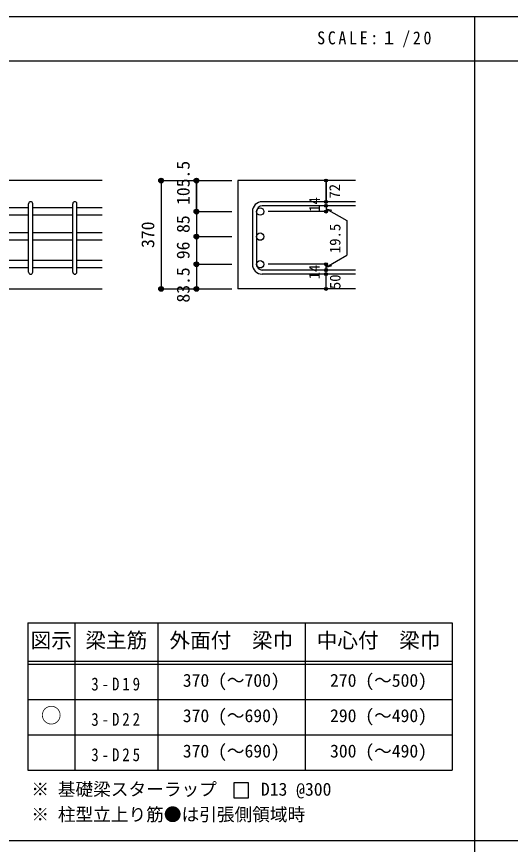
# Model space of a CAD drawing. Units: millimetres at full size, sheet at 1:20; details may follow other scales. Extents: x -3982 to 3969, y -2797 to 2801.
# Drawn here: x -2305 to -628, y -10 to 2801 of the extents above; entities that cross this region are included whole.
import ezdxf
from ezdxf.enums import TextEntityAlignment as Align

# ---------------------------------------------------------------- set-up
doc = ezdxf.new("R2010")
doc.units = ezdxf.units.MM
doc.header["$LTSCALE"] = 20
doc.header["$PDMODE"] = 32
doc.header["$PDSIZE"] = 10
for name, color, linetype in [('6-1_躯体線', 2, 'Continuous'), ('6-5_梁主筋', 7, 'Continuous'), ('6-6_S.T.P.', 7, 'Continuous'), ('6-7_文字', 7, 'Continuous'), ('6-D_寸法', 4, 'Continuous'), ('6-E_枠', 7, 'Continuous'), ('F-0_枠', 6, 'Continuous')]:
    doc.layers.add(name, color=color, linetype=linetype)
doc.styles.add('ＭＳ ゴシック', font='')
doc.styles.get('ＭＳ ゴシック').set_extended_font_data('MS Gothic')

msp = doc.modelspace()

# ---------------------------------------------------------------- linework, layer by layer
at = {"layer": '6-1_躯体線'}
for p, q in [((-2013.87, 2244.12), (-3313.87, 2244.12)), ((-1153.87, 2244.12), (-1553.87, 2244.12)), ((-1553.87, 2244.12), (-1553.87, 1876.12)), ((-2413.87, 1876.12), (-2013.87, 1876.12)), ((-1153.87, 1876.12), (-1553.87, 1876.12))]:
    msp.add_line(p, q, dxfattribs=at)
at = {"layer": '6-5_梁主筋'}
for p, q in [((-2263.87, 2151.07), (-2399.87, 2151.07)), ((-2113.87, 2151.07), (-2249.87, 2151.07)), ((-2013.87, 2151.07), (-2099.87, 2151.07)), ((-2263.87, 2126.07), (-2399.87, 2126.07)), ((-2113.87, 2126.07), (-2249.87, 2126.07)), ((-2013.87, 2126.07), (-2099.87, 2126.07)), ((-2263.87, 2066.12), (-2399.87, 2066.12)), ((-2113.87, 2066.12), (-2249.87, 2066.12)), ((-2013.87, 2066.12), (-2099.87, 2066.12)), ((-2263.87, 2041.12), (-2399.87, 2041.12)), ((-2113.87, 2041.12), (-2249.87, 2041.12)), ((-2013.87, 2041.12), (-2099.87, 2041.12)), ((-2263.87, 1972.12), (-2399.87, 1972.12)), ((-2113.87, 1972.12), (-2249.87, 1972.12)), ((-2013.87, 1972.12), (-2099.87, 1972.12)), ((-2263.87, 1947.12), (-2399.87, 1947.12)), ((-2113.87, 1947.12), (-2249.87, 1947.12)), ((-2013.87, 1947.12), (-2099.87, 1947.12))]:
    msp.add_line(p, q, dxfattribs=at)
at = {"layer": '6-5_梁主筋', "color": 3}
for centre in [(-1477.37, 2138.57), (-1477.37, 2053.62), (-1477.37, 1959.62)]:
    msp.add_circle(centre, 12.5, dxfattribs=at)
at = {"layer": '6-6_S.T.P.'}
for p, q in [((-2263.87, 1933.12), (-2263.87, 2165.07)), ((-2249.87, 1933.12), (-2249.87, 2165.07)), ((-2113.87, 1933.12), (-2113.87, 2165.07)), ((-2099.87, 1933.12), (-2099.87, 2165.07)), ((-1153.87, 2172.07), (-1470.37, 2172.07)), ((-1503.87, 2138.57), (-1503.87, 1959.62)), ((-1489.87, 2138.57), (-1489.87, 1959.62)), ((-1153.87, 2158.07), (-1470.37, 2158.07)), ((-1153.87, 1940.12), (-1470.37, 1940.12)), ((-1153.87, 1926.12), (-1470.37, 1926.12))]:
    msp.add_line(p, q, dxfattribs=at)
for centre, radius, start, end in [((-2256.87, 2165.07), 7, 0, 180), ((-2106.87, 2165.07), 7, 0, 180), ((-1470.37, 2138.57), 33.5, 90, 180), ((-1470.37, 2138.57), 19.5, 90, 180), ((-1470.37, 1959.62), 33.5, 180, 270), ((-1470.37, 1959.62), 19.5, 180, 270), ((-2256.87, 1933.12), 7, 180, 0), ((-2106.87, 1933.12), 7, 180, 0)]:
    msp.add_arc(centre, radius, start, end, dxfattribs=at)
at = {"layer": '6-7_文字'}
msp.add_lwpolyline([(-1566.94, 148.56), (-1516.94, 148.56), (-1516.94, 198.56), (-1566.94, 198.56)], close=True, dxfattribs=at)
at = {"layer": '6-D_寸法'}
for p, q in [((-1813.87, 2244.12), (-1693.87, 2244.12)), ((-1813.87, 2244.12), (-1693.87, 2244.12)), ((-1813.87, 2244.12), (-1693.87, 2244.12)), ((-1813.87, 2244.12), (-1813.87, 1876.12)), ((-1813.87, 2244.12), (-1693.87, 2244.12)), ((-1693.87, 2244.12), (-1573.87, 2244.12)), ((-1693.87, 2244.12), (-1693.87, 2138.57)), ((-1693.87, 2138.57), (-1693.87, 2244.12)), ((-1253.87, 2172.07), (-1253.87, 2244.12)), ((-1253.87, 2244.12), (-1253.87, 2172.07)), ((-1253.87, 2158.07), (-1253.87, 2172.07)), ((-1693.87, 2138.57), (-1573.87, 2138.57)), ((-1693.87, 2138.57), (-1573.87, 2138.57)), ((-1253.87, 2138.57), (-1449.95, 2138.57)), ((-1253.87, 2158.07), (-1253.87, 2138.57)), ((-1253.87, 2148.32), (-1183.81, 2107.87)), ((-1253.87, 2148.32), (-1234.55, 2143.15)), ((-1183.81, 2107.87), (-1183.81, 1990.32)), ((-1693.87, 2053.62), (-1573.87, 2053.62)), ((-1253.87, 1949.87), (-1183.81, 1990.32)), ((-1693.87, 1959.62), (-1573.87, 1959.62)), ((-1693.87, 1959.62), (-1573.87, 1959.62)), ((-1693.87, 1959.62), (-1573.87, 1959.62)), ((-1253.87, 1959.62), (-1449.95, 1959.62)), ((-1253.87, 1940.12), (-1253.87, 1959.62)), ((-1253.87, 1949.87), (-1234.55, 1955.05)), ((-1253.87, 1926.12), (-1253.87, 1940.12)), ((-1253.87, 1876.12), (-1253.87, 1926.12)), ((-1813.87, 1876.12), (-1693.87, 1876.12)), ((-1693.87, 1876.12), (-1573.87, 1876.12))]:
    msp.add_line(p, q, dxfattribs=at)
msp.add_lwpolyline([(-1693.87, 2138.57), (-1693.87, 2053.62), (-1693.87, 1876.12)], dxfattribs=at)
for centre, radius in [((-1813.87, 2244.12), 8), ((-1813.87, 2244.12), 7.2), ((-1813.87, 2244.12), 6.4), ((-1813.87, 2244.12), 5.6), ((-1813.87, 2244.12), 4.8), ((-1693.87, 2244.12), 8), ((-1693.87, 2244.12), 7.2), ((-1693.87, 2244.12), 6.4), ((-1693.87, 2244.12), 5.6), ((-1693.87, 2244.12), 4.8), ((-1813.87, 2244.12), 4), ((-1813.87, 2244.12), 3.2), ((-1813.87, 2244.12), 2.4), ((-1813.87, 2244.12), 1.6), ((-1813.87, 2244.12), 0.8), ((-1693.87, 2244.12), 4), ((-1693.87, 2244.12), 3.2), ((-1693.87, 2244.12), 2.4), ((-1693.87, 2244.12), 1.6), ((-1693.87, 2244.12), 0.8), ((-1253.87, 2244.12), 4), ((-1253.87, 2244.12), 3.6), ((-1253.87, 2244.12), 3.2), ((-1253.87, 2244.12), 2.8), ((-1253.87, 2244.12), 2.4), ((-1253.87, 2244.12), 2), ((-1253.87, 2244.12), 1.6), ((-1253.87, 2244.12), 1.2), ((-1253.87, 2244.12), 0.8), ((-1253.87, 2244.12), 0.4), ((-1253.87, 2172.07), 4), ((-1253.87, 2172.07), 3.6), ((-1253.87, 2172.07), 3.2), ((-1253.87, 2172.07), 2.8), ((-1253.87, 2172.07), 2.4), ((-1253.87, 2172.07), 2), ((-1253.87, 2172.07), 1.6), ((-1253.87, 2172.07), 1.2), ((-1253.87, 2172.07), 0.8), ((-1253.87, 2172.07), 0.4), ((-1693.87, 2138.57), 8), ((-1693.87, 2138.57), 7.2), ((-1693.87, 2138.57), 6.4), ((-1693.87, 2138.57), 5.6), ((-1693.87, 2138.57), 4.8), ((-1693.87, 2138.57), 4), ((-1693.87, 2138.57), 3.2), ((-1693.87, 2138.57), 2.4), ((-1693.87, 2138.57), 1.6), ((-1693.87, 2138.57), 0.8), ((-1253.87, 2158.07), 4), ((-1253.87, 2138.57), 4), ((-1253.87, 2158.07), 3.6), ((-1253.87, 2138.57), 3.6), ((-1253.87, 2158.07), 3.2), ((-1253.87, 2138.57), 3.2), ((-1253.87, 2158.07), 2.8), ((-1253.87, 2138.57), 2.8), ((-1253.87, 2158.07), 2.4), ((-1253.87, 2138.57), 2.4), ((-1253.87, 2158.07), 2), ((-1253.87, 2138.57), 2), ((-1253.87, 2158.07), 1.6), ((-1253.87, 2138.57), 1.6), ((-1253.87, 2158.07), 1.2), ((-1253.87, 2138.57), 1.2), ((-1253.87, 2158.07), 0.8), ((-1253.87, 2138.57), 0.8), ((-1253.87, 2158.07), 0.4), ((-1253.87, 2138.57), 0.4), ((-1693.87, 2053.62), 8), ((-1693.87, 2053.62), 7.2), ((-1693.87, 2053.62), 6.4), ((-1693.87, 2053.62), 5.6), ((-1693.87, 2053.62), 4.8), ((-1693.87, 2053.62), 4), ((-1693.87, 2053.62), 3.2), ((-1693.87, 2053.62), 2.4), ((-1693.87, 2053.62), 1.6), ((-1693.87, 2053.62), 0.8), ((-1693.87, 1959.62), 8), ((-1693.87, 1959.62), 7.2), ((-1693.87, 1959.62), 6.4), ((-1693.87, 1959.62), 5.6), ((-1693.87, 1959.62), 4.8), ((-1693.87, 1959.62), 4), ((-1693.87, 1959.62), 3.2), ((-1693.87, 1959.62), 2.4), ((-1693.87, 1959.62), 1.6), ((-1693.87, 1959.62), 0.8), ((-1253.87, 1959.62), 4), ((-1253.87, 1940.12), 4), ((-1253.87, 1959.62), 3.6), ((-1253.87, 1940.12), 3.6), ((-1253.87, 1959.62), 3.2), ((-1253.87, 1940.12), 3.2), ((-1253.87, 1959.62), 2.8), ((-1253.87, 1940.12), 2.8), ((-1253.87, 1959.62), 2.4), ((-1253.87, 1940.12), 2.4), ((-1253.87, 1959.62), 2), ((-1253.87, 1940.12), 2), ((-1253.87, 1959.62), 1.6), ((-1253.87, 1940.12), 1.6), ((-1253.87, 1959.62), 1.2), ((-1253.87, 1940.12), 1.2), ((-1253.87, 1959.62), 0.8), ((-1253.87, 1940.12), 0.8), ((-1253.87, 1959.62), 0.4), ((-1253.87, 1940.12), 0.4), ((-1253.87, 1926.12), 4), ((-1253.87, 1926.12), 3.6), ((-1253.87, 1926.12), 3.2), ((-1253.87, 1926.12), 2.8), ((-1253.87, 1926.12), 2.4), ((-1253.87, 1926.12), 2), ((-1253.87, 1926.12), 1.6), ((-1253.87, 1926.12), 1.2), ((-1253.87, 1926.12), 0.8), ((-1253.87, 1926.12), 0.4), ((-1813.87, 1876.12), 8), ((-1813.87, 1876.12), 7.2), ((-1693.87, 1876.12), 8), ((-1693.87, 1876.12), 7.2), ((-1813.87, 1876.12), 6.4), ((-1813.87, 1876.12), 5.6), ((-1813.87, 1876.12), 4.8), ((-1813.87, 1876.12), 4), ((-1813.87, 1876.12), 3.2), ((-1813.87, 1876.12), 2.4), ((-1813.87, 1876.12), 1.6), ((-1813.87, 1876.12), 0.8), ((-1693.87, 1876.12), 6.4), ((-1693.87, 1876.12), 5.6), ((-1693.87, 1876.12), 4.8), ((-1693.87, 1876.12), 4), ((-1693.87, 1876.12), 3.2), ((-1693.87, 1876.12), 2.4), ((-1693.87, 1876.12), 1.6), ((-1693.87, 1876.12), 0.8), ((-1253.87, 1876.12), 4), ((-1253.87, 1876.12), 3.6), ((-1253.87, 1876.12), 3.2), ((-1253.87, 1876.12), 2.8), ((-1253.87, 1876.12), 2.4), ((-1253.87, 1876.12), 2), ((-1253.87, 1876.12), 1.6), ((-1253.87, 1876.12), 1.2), ((-1253.87, 1876.12), 0.8), ((-1253.87, 1876.12), 0.4)]:
    msp.add_circle(centre, radius, dxfattribs=at)
at = {"layer": '6-D_寸法', "color": 7}
for p in [(-1813.87, 2244.12), (-1693.87, 2244.12), (-1253.87, 2244.12), (-1253.87, 2172.07), (-1693.87, 2138.57), (-1253.87, 2158.07), (-1253.87, 2138.57), (-1693.87, 2053.62), (-1693.87, 1959.62), (-1253.87, 1959.62), (-1253.87, 1959.62), (-1253.87, 1940.12), (-1253.87, 1926.12), (-1813.87, 1876.12), (-1693.87, 1876.12), (-1253.87, 1876.12)]:
    msp.add_point(p, dxfattribs=at)
at = {"layer": '6-E_枠', "color": 3}
for p, q in [((-2267.02, 741.85), (-2267.02, 241.85)), ((-2267.02, 741.85), (-825.33, 741.85)), ((-825.33, 741.85), (-825.33, 241.85)), ((-2267.02, 241.85), (-825.33, 241.85))]:
    msp.add_line(p, q, dxfattribs=at)
at = {"layer": '6-E_枠'}
for p, q in [((-2107.02, 741.85), (-2107.02, 241.85)), ((-1825.33, 741.85), (-1825.33, 241.85)), ((-1325.33, 741.85), (-1325.33, 241.85)), ((-2267.02, 611.85), (-825.33, 611.85)), ((-2267.02, 601.85), (-825.33, 601.85)), ((-2267.02, 481.85), (-825.33, 481.85)), ((-2267.02, 361.85), (-825.33, 361.85))]:
    msp.add_line(p, q, dxfattribs=at)
at = {"layer": 'F-0_枠'}
msp.add_line((-3981.92, 2800.77), (3969.4, 2800.77), dxfattribs=at)
at = {"layer": 'F-0_枠', "color": 2}
for p, q in [((-749.76, 2800.77), (-749.76, -2796.83)), ((-3981.92, 2650.77), (2482.4, 2650.77)), ((2482.4, 1.97), (-3981.92, 1.97))]:
    msp.add_line(p, q, dxfattribs=at)

# ---------------------------------------------------------------- texts
at = {"layer": '6-7_文字', "color": 2, "style": 'ＭＳ ゴシック'}
for s, p in [('図示', (-2257.02, 641.85)), ('梁主筋', (-2071.17, 641.85)), ('外面付\u3000梁巾', (-1785.33, 641.85)), ('中心付\u3000梁巾', (-1285.33, 641.85)), ('○', (-2222.02, 386.85))]:
    msp.add_text(s, height=51.32, dxfattribs=at).set_placement(p, align=Align.BOTTOM_LEFT)
at = {"layer": '6-7_文字', "style": 'ＭＳ ゴシック'}
for s, p in [('370 (～700)', (-1740.33, 511.85)), ('270 (～500)', (-1240.33, 511.85)), ('370 (～690)', (-1740.33, 391.85)), ('290 (～490)', (-1240.33, 391.85)), ('370 (～690)', (-1740.33, 271.85)), ('300 (～490)', (-1240.33, 271.85)), ('※ 基礎梁スターラップ     D13 @300', (-2254.64, 142.13)), ('※ 柱型立上り筋●は引張側領域時', (-2254.64, 56.45))]:
    msp.add_text(s, height=43.99, dxfattribs=at).set_placement(p, align=Align.BOTTOM_LEFT)
at = {"layer": '6-7_文字', "color": 2, "insert": (-1283.99, 2695.77), "char_height": 43.99, "attachment_point": 7, "style": 'ＭＳ ゴシック'}
msp.add_mtext('\\T1.34;\\W0.9;SCALE:１/20', dxfattribs=at)
at = {"layer": '6-7_文字', "char_height": 43.99, "attachment_point": 7, "style": 'ＭＳ ゴシック'}
for s, insert in [('\\T1.38;\\W0.85;3-D19', (-2051.17, 511.85)), ('\\T1.38;\\W0.85;3-D22', (-2051.17, 391.85)), ('\\T1.38;\\W0.85;3-D25', (-2051.17, 271.85))]:
    msp.add_mtext(s, dxfattribs=dict(at, insert=insert))
at = {"layer": '6-D_寸法', "style": 'ＭＳ ゴシック'}
for s, height, p in [('105.5', 43.99, (-1703.87, 2161.12)), ('72', 36.66, (-1195.43, 2182.54)), ('14', 36.66, (-1263.87, 2137.59)), ('85', 43.99, (-1703.87, 2066.1)), ('370', 43.99, (-1823.87, 2015.12)), ('19.5', 36.66, (-1194, 1997.5)), ('96', 43.99, (-1704.13, 1976.93)), ('83.5', 43.99, (-1703.87, 1829.62)), ('14', 36.66, (-1264.53, 1908.45)), ('50', 36.66, (-1193.79, 1875.33))]:
    msp.add_text(s, height=height, rotation=90, dxfattribs=at).set_placement(p, align=Align.BOTTOM_LEFT)

doc.saveas('drawing.dxf')
